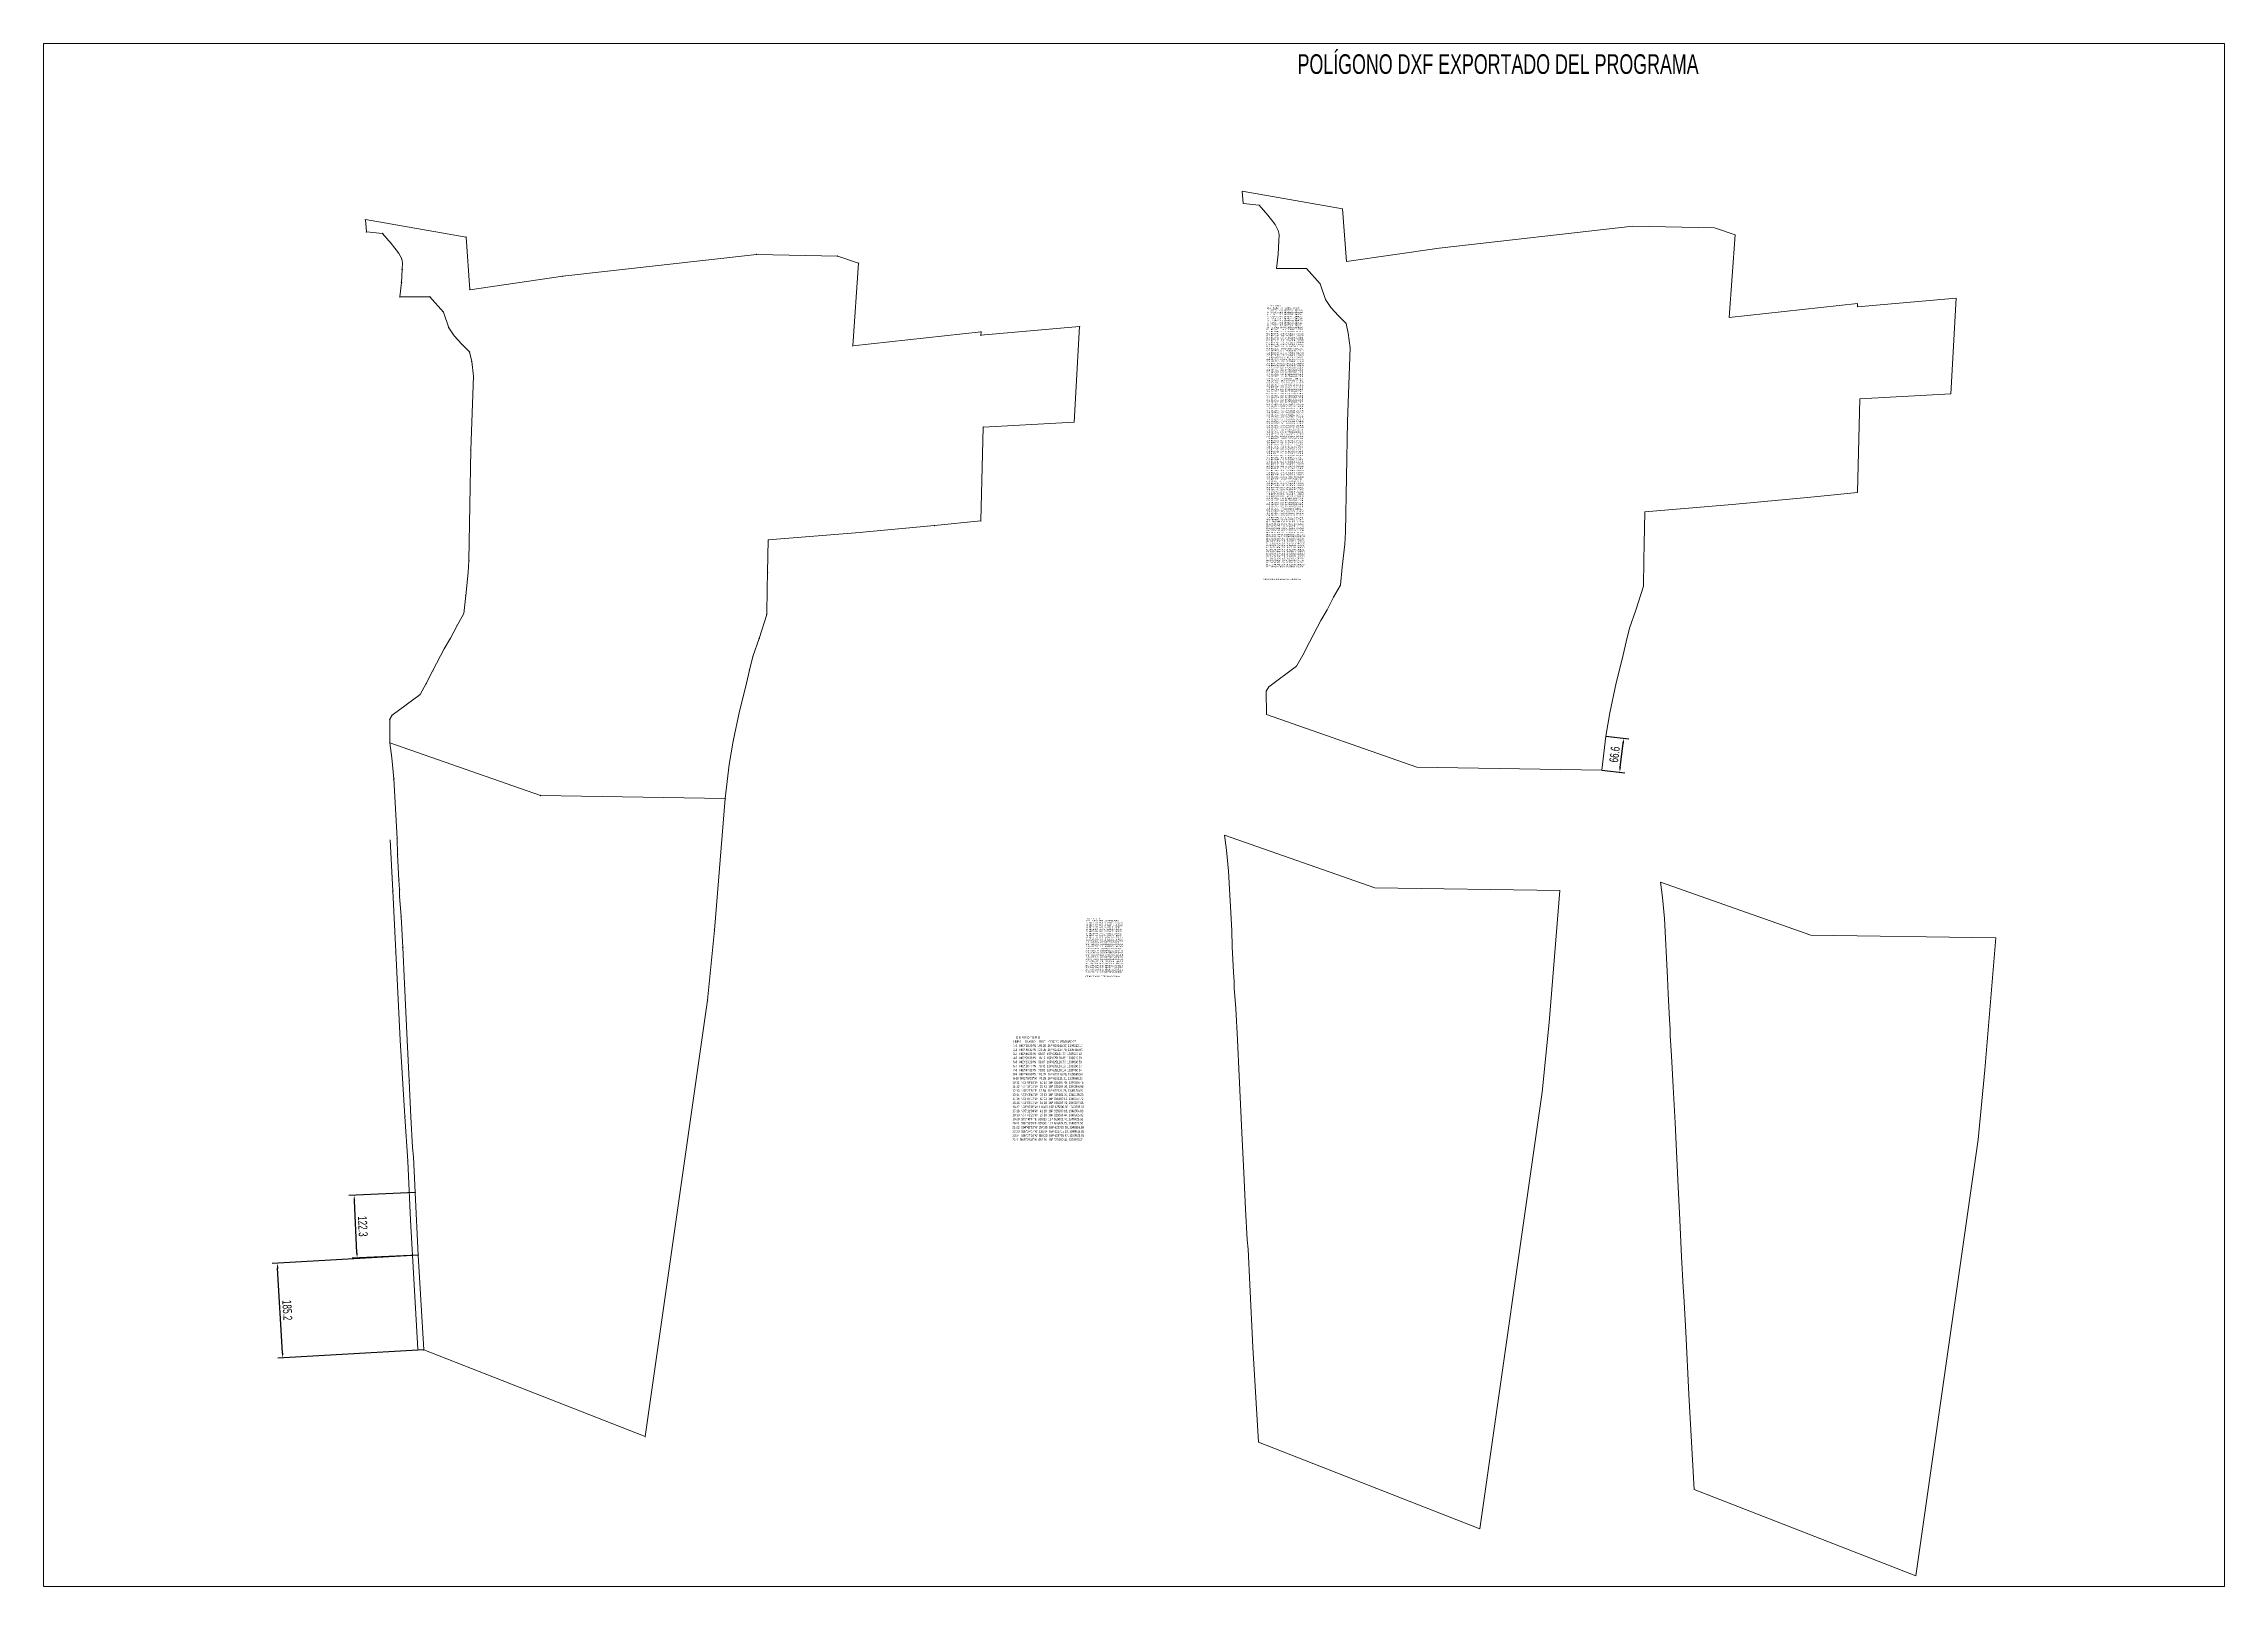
# Paper-space layout 'Layout1' of a CAD drawing. Header units: millimetres. Extents: x 30 to 267, y 21 to 189.
# The model-space entities are those that its viewports show. They can reach past a viewport. Long polylines and large blocks are cut down to what shows.
import ezdxf
from ezdxf.enums import TextEntityAlignment as Align

# ---------------------------------------------------------------- set-up
doc = ezdxf.new("R2010")
doc.units = ezdxf.units.MM
doc.header["$PDMODE"] = 3
doc.header["$PDSIZE"] = 0.2
doc.layers.get('0').update_dxf_attribs({"color": 1, "linetype": 'CONTINUOUS', "lineweight": 100})
doc.layers.get('Defpoints').update_dxf_attribs({"linetype": 'CONTINUOUS'})
doc.layers.add('Point', color=5, linetype='CONTINUOUS', lineweight=100)
doc.layers.add('Point_Name', color=1, linetype='CONTINUOUS', lineweight=100)
doc.styles.get("Standard").update_dxf_attribs({"font": 'arial.ttf', "width": 0.65})
doc.dimstyles.new('ISO-25', dxfattribs={"dimtxt": 2.5, "dimasz": 2.5, "dimexe": 1.25, "dimexo": 0.625, "dimtad": 1, "dimtxsty": 'Standard', "dimcen": 2.5, "dimadec": 0, "dimazin": 0, "dimtfac": 1, "dimtmove": 0, "dimatfit": 3, "dimfxl": 1, "dimarcsym": 0})

# ---------------------------------------------------------------- blocks, each defined once
blk = doc.blocks.new('*D1')
at = {"color": 6, "lineweight": -2, "transparency": 16777216}
for p, q in [((625137.6, 1339427), (624853, 1339410.5)), ((624873.1, 1339236.2), (624863.5, 1339401.1)), ((625148.3, 1339242.1), (624863.6, 1339225.7))]:
    blk.add_line(p, q, dxfattribs=at)
at = {"color": 6, "lineweight": 0, "transparency": 16777216}
for points in [[(624865.2, 1339401.2), (624861.9, 1339401), (624862.9, 1339411.1)], [(624874.7, 1339236.3), (624871.4, 1339236.1), (624873.6, 1339226.2)]]:
    blk.add_solid(points, dxfattribs=at)
at = {"layer": 'Defpoints', "color": 0, "lineweight": 0, "transparency": 16777216}
for p in [(625137.7, 1339427), (624862.9, 1339411.1), (625148.4, 1339242.1)]:
    blk.add_point(p, dxfattribs=at)
at = {"color": 3, "lineweight": 0, "transparency": 16777216, "insert": (624882.2, 1339319.5), "char_height": 17.5, "attachment_point": 5, "rotation": 273.3058}
blk.add_mtext('185.2', dxfattribs=at)
blk = doc.blocks.new('*D2')
at = {"color": 6, "lineweight": -2, "transparency": 16777216}
for p, q in [((625131.6, 1339549.1), (625002.6, 1339542.8)), ((625018.1, 1339431.1), (625013.1, 1339533.3)), ((625137.6, 1339427), (625008.6, 1339420.7))]:
    blk.add_line(p, q, dxfattribs=at)
at = {"color": 6, "lineweight": 0, "transparency": 16777216}
for points in [[(625014.8, 1339533.4), (625011.4, 1339533.2), (625012.6, 1339543.3)], [(625019.8, 1339431.2), (625016.4, 1339431.1), (625018.6, 1339421.1)]]:
    blk.add_solid(points, dxfattribs=at)
at = {"layer": 'Defpoints', "color": 0, "lineweight": 0, "transparency": 16777216}
for p in [(625131.7, 1339549.1, 34.8), (625012.6, 1339543.3), (625137.7, 1339427, 35.4)]:
    blk.add_point(p, dxfattribs=at)
at = {"color": 3, "lineweight": 0, "transparency": 16777216, "insert": (625029.5, 1339482.9), "char_height": 17.5, "attachment_point": 5, "rotation": 272.809}
blk.add_mtext('122.3', dxfattribs=at)
blk = doc.blocks.new('*D3')
at = {"color": 6, "lineweight": -2, "transparency": 16777216}
for p, q in [((627453.7, 1340438.2), (627498.2, 1340432.8)), ((627481.5, 1340377.8), (627487.1, 1340424.1)), ((627445.7, 1340372), (627490.2, 1340366.7))]:
    blk.add_line(p, q, dxfattribs=at)
at = {"color": 6, "lineweight": 0, "transparency": 16777216}
for points in [[(627485.4, 1340424.3), (627488.7, 1340423.9), (627488.3, 1340434)], [(627479.8, 1340378), (627483.1, 1340377.6), (627480.3, 1340367.9)]]:
    blk.add_solid(points, dxfattribs=at)
at = {"layer": 'Defpoints', "color": 0, "lineweight": 0, "transparency": 16777216}
for p in [(627453.6, 1340438.2), (627488.3, 1340434), (627445.6, 1340372.1)]:
    blk.add_point(p, dxfattribs=at)
at = {"color": 3, "lineweight": 0, "transparency": 16777216, "insert": (627470.4, 1340402.6), "char_height": 17.5, "attachment_point": 5, "rotation": 83.1326}
blk.add_mtext('66.6', dxfattribs=at)

msp = doc.modelspace()

# ---------------------------------------------------------------- linework, layer by layer
at = {"color": 3, "lineweight": 0}
msp.add_lwpolyline([(627445.63, 1340372.06), (627453.6, 1340438.21), (627461.28, 1340483.68), (627473.34, 1340542.17), (627485.07, 1340588.29), (627492.76, 1340622.15), (627499.71, 1340648.58), (627511.8, 1340683.99), (627526.6, 1340730.7), (627527.47, 1340781.1), (627528.21, 1340812.53), (627529.47, 1340875.75), (627699.56, 1340889.6), (627853.41, 1340903.78), (627944.24, 1340913.07), (627948.85, 1341095.6), (628125.98, 1341105.35), (628136.69, 1341291.57), (627944.12, 1341274.68), (627944.39, 1341281.34), (627694.15, 1341254.2), (627705.38, 1341415.48), (627665.03, 1341428.98), (627506.32, 1341432.45), (627128.7, 1341389.63), (626947.57, 1341363.52), (626940.17, 1341466.17), (626744.23, 1341500.16), (626745.95, 1341476.17), (626777.5, 1341473.23), (626794.35, 1341453.53), (626808.31, 1341435.22), (626814.74, 1341423.42), (626816.13, 1341415.8), (626815.55, 1341402.75), (626814.24, 1341377.29), (626810.95, 1341349.59), (626869.91, 1341349.93), (626896.56, 1341319.64), (626906.63, 1341289.4), (626917.23, 1341273.42), (626931.94, 1341257.11), (626946.99, 1341242.16), (626951.25, 1341223.44), (626954.55, 1341195.02), (626949.35, 1341051.25), (626945.89, 1340835.52), (626944.51, 1340812.43), (626939.48, 1340767.36), (626935.76, 1340732.34), (626922.67, 1340709.12), (626909.81, 1340684.28), (626897.53, 1340663.62), (626875.63, 1340621.26), (626862.76, 1340595.82), (626850.46, 1340574.64), (626796.21, 1340534.49), (626791.32, 1340526.19), (626791.81, 1340480.5), (627085.1, 1340377.67), (627445.63, 1340372.06), (627445.63, 1340372.06), (627453.6, 1340438.21), (627461.28, 1340483.68), (627473.34, 1340542.17), (627485.07, 1340588.29), (627492.76, 1340622.15), (627499.71, 1340648.58), (627511.8, 1340683.99), (627526.6, 1340730.7), (627527.47, 1340781.1), (627528.21, 1340812.53), (627529.47, 1340875.75), (627699.56, 1340889.6), (627853.41, 1340903.78), (627944.24, 1340913.07), (627948.85, 1341095.6), (628125.98, 1341105.35), (628136.69, 1341291.57), (627944.12, 1341274.68), (627944.39, 1341281.34), (627694.15, 1341254.2), (627705.38, 1341415.48), (627665.03, 1341428.98), (627506.32, 1341432.45), (627128.7, 1341389.63), (626947.57, 1341363.52), (626940.17, 1341466.17), (626744.23, 1341500.16), (626745.95, 1341476.17), (626777.5, 1341473.23), (626794.35, 1341453.53), (626808.31, 1341435.22), (626814.74, 1341423.42), (626816.13, 1341415.8), (626815.55, 1341402.75), (626814.24, 1341377.29), (626810.95, 1341349.59), (626869.91, 1341349.93), (626896.56, 1341319.64), (626906.63, 1341289.4), (626917.23, 1341273.42), (626931.94, 1341257.11), (626946.99, 1341242.16), (626951.25, 1341223.44), (626954.55, 1341195.02), (626949.35, 1341051.25), (626945.89, 1340835.52), (626944.51, 1340812.43), (626939.48, 1340767.36), (626935.76, 1340732.34), (626922.67, 1340709.12), (626909.81, 1340684.28), (626897.53, 1340663.62), (626875.63, 1340621.26), (626862.76, 1340595.82), (626850.46, 1340574.64), (626796.21, 1340534.49), (626791.32, 1340526.19), (626791.81, 1340480.5), (627085.1, 1340377.67), (627445.63, 1340372.06)], close=True, dxfattribs=at)
for points, elevation in [([(625736.28, 1340316.89), (625744.25, 1340383.04), (625751.92, 1340428.51), (625763.99, 1340487), (625775.72, 1340533.12), (625783.41, 1340566.98), (625790.36, 1340593.41), (625802.45, 1340628.81), (625817.25, 1340675.53), (625818.12, 1340725.93), (625818.86, 1340757.36), (625820.12, 1340820.58), (625990.21, 1340834.42), (626144.06, 1340848.61), (626234.89, 1340857.9), (626239.49, 1341040.43), (626416.63, 1341050.18), (626427.34, 1341236.4), (626234.77, 1341219.51), (626235.04, 1341226.16), (625984.8, 1341199.03), (625996.03, 1341360.31), (625955.68, 1341373.81), (625796.97, 1341377.28), (625419.35, 1341334.46), (625238.22, 1341308.35), (625230.82, 1341411), (625034.88, 1341444.99), (625036.59, 1341420.99), (625068.15, 1341418.06), (625085, 1341398.36), (625098.96, 1341380.05), (625105.38, 1341368.25), (625106.78, 1341360.63), (625106.2, 1341347.58), (625104.88, 1341322.12), (625101.59, 1341294.42), (625160.56, 1341294.76), (625187.2, 1341264.47), (625197.28, 1341234.23), (625207.88, 1341218.25), (625222.59, 1341201.94), (625237.64, 1341186.99), (625241.9, 1341168.27), (625245.19, 1341139.85), (625240, 1340996.08), (625236.54, 1340780.35), (625235.16, 1340757.26), (625230.13, 1340712.18), (625226.41, 1340677.17), (625213.31, 1340653.95), (625200.46, 1340629.11), (625188.18, 1340608.45), (625166.28, 1340566.09), (625153.41, 1340540.65), (625141.11, 1340519.47), (625086.86, 1340479.32), (625081.97, 1340471.02), (625082.45, 1340425.33), (625375.75, 1340322.5), (625736.28, 1340316.89)], 35.4), ([(625082.45, 1340425.33), (625375.75, 1340322.5)], 35.24), ([(625082.88, 1340236.13), (625088.1, 1340136.56), (625093.75, 1340017.6), (625102.51, 1339845.59), (625111.77, 1339696.77), (625117.15, 1339610.18), (625122.69, 1339494.97), (625136.86, 1339243.42)], 35.42)]:
    msp.add_lwpolyline(points, dxfattribs=dict(at, elevation=elevation))
at = {"color": 5, "lineweight": 0, "elevation": 35.42}
msp.add_lwpolyline([(625148.37, 1339242.1), (625137.7, 1339426.99), (625131.7, 1339549.12), (625128.35, 1339618.39), (625126.73, 1339636.5), (625123.19, 1339696.27), (625120.14, 1339766.63), (625116.29, 1339845.59), (625111.11, 1339956.25), (625107.49, 1340026.45), (625104.2, 1340086.98), (625101.26, 1340126.69), (625101.34, 1340139.23), (625100.11, 1340157.72), (625097.39, 1340207.65), (625096.34, 1340238.91), (625090.16, 1340354.83), (625086.44, 1340395.92), (625082.45, 1340425.33), (625375.75, 1340322.5), (625736.28, 1340316.89), (625715.13, 1340059.91), (625701.87, 1339923.91), (625580.44, 1339073.31), (625148.37, 1339242.1)], dxfattribs=at)
at = {"color": 2, "lineweight": 0}
for points in [[(626775.85, 1339062.32), (626765.17, 1339247.21), (626759.18, 1339369.33), (626755.82, 1339438.6), (626754.2, 1339456.72), (626750.66, 1339516.49), (626747.62, 1339586.85), (626743.76, 1339665.81), (626738.58, 1339776.47), (626734.97, 1339846.67), (626731.68, 1339907.2), (626728.73, 1339946.9), (626728.81, 1339959.44), (626727.59, 1339977.93), (626724.87, 1340027.87), (626723.82, 1340059.13), (626717.64, 1340175.04), (626713.91, 1340216.13), (626709.93, 1340245.55), (627003.22, 1340142.72), (627363.76, 1340137.11), (627342.6, 1339880.12), (627329.34, 1339744.13), (627207.91, 1338893.53)], [(627625.81, 1338970.21), (627615.13, 1339155.1), (627609.14, 1339277.22), (627605.78, 1339346.49), (627604.16, 1339364.61), (627600.62, 1339424.38), (627597.57, 1339494.74), (627593.72, 1339573.7), (627588.54, 1339684.36), (627584.92, 1339754.56), (627581.63, 1339815.09), (627578.69, 1339854.79), (627578.77, 1339867.33), (627577.55, 1339885.82), (627574.83, 1339935.76), (627573.78, 1339967.02), (627567.6, 1340082.93), (627563.87, 1340124.02), (627559.89, 1340153.44), (627853.18, 1340050.61), (628213.71, 1340045), (628192.56, 1339788.01), (628179.3, 1339652.02), (628057.87, 1338801.42)]]:
    msp.add_lwpolyline(points, close=True, dxfattribs=at)
at = {"layer": 'Point'}
for p in [(625034.88, 1341444.99, 39.56), (625036.59, 1341420.99, 40.31), (625068.15, 1341418.06, 39.78), (625085, 1341398.36, 39.97), (625098.96, 1341380.05, 40.31), (625230.82, 1341411, 39.63), (625796.97, 1341377.28, 42.18), (625105.38, 1341368.25, 39.87), (625106.2, 1341347.58, 39.99), (625106.78, 1341360.63, 39.97), (625419.35, 1341334.46, 41.97), (625955.68, 1341373.81, 41.91), (625996.03, 1341360.31, 42.21), (625101.59, 1341294.42, 36.22), (625104.88, 1341322.12, 40.02), (625160.56, 1341294.76, 38.55), (625238.22, 1341308.35, 39.57), (625187.2, 1341264.47, 36.71), (625197.28, 1341234.23, 37.29), (625207.88, 1341218.25, 37.02), (626234.77, 1341219.51, 41.26), (626235.04, 1341226.16, 40.87), (626427.34, 1341236.4, 40.95), (625222.59, 1341201.94, 38.36), (625237.64, 1341186.99, 39.43), (625241.9, 1341168.27, 39.66), (625984.8, 1341199.03, 42.32), (625245.19, 1341139.85, 40.69), (626416.63, 1341050.18, 39.37), (625240, 1340996.08, 40.18), (625990.21, 1340834.42, 38.04), (626144.06, 1340848.61, 38.62), (626234.89, 1340857.9, 37.58), (625236.54, 1340780.35, 40.23), (625820.12, 1340820.58, 39.74), (625235.16, 1340757.26, 39.91), (625818.86, 1340757.36, 35.92), (625230.13, 1340712.18, 38.24), (625818.12, 1340725.93, 36.46), (625213.31, 1340653.95, 36.62), (625226.41, 1340677.17, 36.36), (625817.25, 1340675.53, 36.64), (625200.46, 1340629.11, 36.64), (625802.45, 1340628.81, 37.45), (625188.18, 1340608.45, 37.94), (625790.36, 1340593.41, 36.94), (625153.41, 1340540.65, 35.5), (625166.28, 1340566.09, 38.43), (625775.72, 1340533.12, 36.15), (625783.41, 1340566.98, 36.56), (625141.11, 1340519.47, 36.2), (625763.99, 1340487, 37.38), (625081.97, 1340471.02, 34.96), (625086.86, 1340479.32, 34.6), (625082.45, 1340425.33, 35.24), (625751.92, 1340428.51, 36.83), (625086.44, 1340395.92, 35.75), (625090.16, 1340354.83, 36), (625744.25, 1340383.04, 35.22), (625375.75, 1340322.5, 36.56), (625736.28, 1340316.89, 35.4), (625082.88, 1340236.13, 35.65), (625096.34, 1340238.91, 35.3), (625097.39, 1340207.4, 35.96), (625100.11, 1340157.72, 35.47), (625088.1, 1340136.56, 35.46), (625101.26, 1340126.69, 35.27), (625101.34, 1340139.23, 35.56), (625104.2, 1340086.98, 34.69), (625715.13, 1340059.91, 35.39), (625093.75, 1340017.6, 35.61), (625107.49, 1340026.45, 35.5), (625111.11, 1339956.25, 35.5), (625113.5, 1339905.5, 35.29), (625701.87, 1339923.91, 34.26), (625102.51, 1339845.59, 35.32), (625116.29, 1339845.59, 35.13), (625120.14, 1339766.63, 34.79), (625111.77, 1339696.77, 35.9), (625123.19, 1339696.27, 36.74), (625126.73, 1339636.5, 34.96), (625117.15, 1339610.18, 34.59), (625128.35, 1339618.39, 35.07), (625131.7, 1339549.12, 34.79), (625122.69, 1339494.97, 34.7), (625137.7, 1339426.99, 35.96), (625148.37, 1339242.1, 35.42)]:
    msp.add_point(p, dxfattribs=at)
at = {"layer": 'Point', "color": 3}
msp.add_point((626239.49, 1341040.43, 38.61), dxfattribs=at)
at = {"layer": 'Point', "color": 5}
msp.add_point((625580.44, 1339073.31, 33.2), dxfattribs=at)

# ---------------------------------------------------------------- texts
at = {"color": 2, "lineweight": 0, "width": 0.65}
msp.add_text('1', height=1, rotation=90, dxfattribs=at).set_placement((627445.53, 1340373.09), align=Align.BOTTOM_RIGHT)
for p in [(625148.83, 1339242.99), (625148.83, 1339242.99), (626776.31, 1339063.21)]:
    msp.add_text('1', height=1, rotation=90, dxfattribs=at).set_placement(p, align=Align.BOTTOM_LEFT)
at = {"color": 2, "lineweight": 0, "insert": (626852.32, 1341767.24), "char_height": 38.2702, "attachment_point": 1}
msp.add_mtext_dynamic_manual_height_columns('POLÍGONO DXF EXPORTADO DEL PROGRAMA ', width=819.0694, gutter_width=191.35, heights=[0], dxfattribs=at)
at = {"color": 3, "lineweight": 0, "char_height": 2.5, "width": 61.4844, "attachment_point": 1}
for s, insert in [('      D E R R O T E R O\\P  LINEA     RUMBO     DIST    COORD UTM NAD 27\\P  1-2   N06°52\'03"E   66.63  16P 625736.28, 1340316.89\\P  2-3   N09°34\'57"E   46.11  16P 625744.25, 1340383.04\\P  3-4   N11°39\'15"E   59.72  16P 625751.93, 1340428.51\\P  4-5   N14°16\'30"E   47.59  16P 625763.99, 1340487.00\\P  5-6   N12°47\'33"E   34.73  16P 625775.72, 1340533.12\\P  6-7   N14°43\'53"E   27.33  16P 625783.41, 1340566.98\\P  7-8   N18°50\'57"E   37.41  16P 625790.36, 1340593.41\\P  8-9   N17°35\'07"E   49.01  16P 625802.45, 1340628.81\\P  9-10  N00°59\'16"E   50.40  16P 625817.25, 1340675.53\\P 10-11  N01°20\'15"E   31.44  16P 625818.12, 1340725.93\\P 11-12  N01°08\'34"E   63.23  16P 625818.86, 1340757.36\\P 12-13  N85°20\'44"E  170.65  16P 625820.12, 1340820.58\\P 13-14  N84°43\'59"E  154.50  16P 625990.21, 1340834.42\\P 14-15  N84°09\'39"E   91.30  16P 626144.06, 1340848.61\\P 15-16  N01°26\'46"E  182.60  16P 626234.89, 1340857.90\\P 16-17  N86°51\'05"E  177.40  16P 626239.49, 1341040.43\\P 17-18  N03°17\'29"E  186.53  16P 626416.63, 1341050.18\\P 18-19  S84°59\'13"W  193.31  16P 626427.34, 1341236.40\\P 19-20  N02°18\'23"E    6.66  16P 626234.77, 1341219.51\\P 20-21  S83°48\'41"W  251.71  16P 626235.04, 1341226.16\\P 21-22  N03°58\'58"E  161.67  16P 625984.80, 1341199.03\\P 22-23  N71°29\'58"W   42.55  16P 625996.03, 1341360.31\\P 23-24  N88°44\'48"W  158.74  16P 625955.68, 1341373.81\\P 24-25  S83°31\'48"W  380.05  16P 625796.97, 1341377.28\\P 25-26  S81°47\'54"W  183.00  16P 625419.35, 1341334.46\\P 26-27  N04°07\'26"W  102.92  16P 625238.22, 1341308.35\\P 27-28  N80°09\'34"W  198.87  16P 625230.82, 1341411.00\\P 28-29  S04°03\'00"E   24.06  16P 625034.88, 1341444.99\\P 29-30  S84°41\'35"E   31.69  16P 625036.59, 1341420.99\\P 30-31  S40°32\'05"E   25.93  16P 625068.15, 1341418.06\\P 31-32  S37°20\'02"E   23.02  16P 625085.00, 1341398.36\\P 32-33  S28°33\'57"E   13.44  16P 625098.96, 1341380.05\\P 33-34  S10°23\'36"E    7.75  16P 625105.39, 1341368.25\\P 34-35  S02°34\'33"W   13.06  16P 625106.78, 1341360.63\\P 35-36  S02°56\'59"W   25.49  16P 625106.20, 1341347.58\\P 36-37  S06°46\'24"W   27.89  16P 625104.88, 1341322.12\\P 37-38  N89°40\'14"E   58.96  16P 625101.59, 1341294.42\\P 38-39  S41°20\'14"E   40.34  16P 625160.56, 1341294.76\\P 39-40  S18°25\'54"E   31.87  16P 625187.20, 1341264.47\\P 40-41  S33°32\'51"E   19.18  16P 625197.28, 1341234.23\\P 41-42  S42°02\'17"E   21.96  16P 625207.88, 1341218.25\\P 42-43  S45°11\'34"E   21.22  16P 625222.59, 1341201.94\\P 43-44  S12°49\'44"E   19.20  16P 625237.64, 1341186.99\\P 44-45  S06°36\'40"E   28.61  16P 625241.90, 1341168.27\\P 45-46  S02°04\'04"W  143.86  16P 625245.19, 1341139.85\\P 46-47  S00°55\'11"W  215.76  16P 625240.00, 1340996.08\\P 47-48  S03°25\'04"W   23.13  16P 625236.54, 1340780.35\\P 48-49  S06°22\'08"W   45.35  16P 625235.16, 1340757.26\\P 49-50  S06°03\'37"W   35.21  16P 625230.13, 1340712.18\\P 50-51  S29°25\'42"W   26.66  16P 625226.41, 1340677.17\\P 51-52  S27°22\'06"W   27.97  16P 625213.31, 1340653.95\\P 52-53  S30°42\'58"W   24.03  16P 625200.46, 1340629.11\\P 53-54  S27°19\'56"W   47.69  16P 625188.18, 1340608.45\\P 54-55  S26°50\'50"W   28.51  16P 625166.28, 1340566.09\\P 55-56  S30°08\'59"W   24.49  16P 625153.41, 1340540.65\\P 56-57  S53°29\'33"W   67.49  16P 625141.11, 1340519.47\\P 57-58  S30°31\'05"W    9.63  16P 625086.86, 1340479.32\\P 58-59  S00°36\'39"E   45.69  16P 625081.97, 1340471.02\\P 59-60  S70°40\'44"E  310.80  16P 625082.46, 1340425.33\\P 60-61  S89°06\'30"E  360.58  16P 625375.75, 1340322.50\\P 61-62  N90°00\'00"E    0.00  16P 625736.28, 1340316.89\\P 62-63  N06°52\'03"E   66.63  16P 625736.28, 1340316.89\\P 63-64  N09°34\'57"E   46.11  16P 625744.25, 1340383.04\\P 64-65  N11°39\'15"E   59.72  16P 625751.93, 1340428.51\\P 65-66  N14°16\'30"E   47.59  16P 625763.99, 1340487.00\\P 66-67  N12°47\'33"E   34.73  16P 625775.72, 1340533.12\\P 67-68  N14°43\'53"E   27.33  16P 625783.41, 1340566.98\\P 68-69  N18°50\'57"E   37.41  16P 625790.36, 1340593.41\\P 69-70  N17°35\'07"E   49.01  16P 625802.45, 1340628.81\\P 70-71  N00°59\'16"E   50.40  16P 625817.25, 1340675.53\\P 71-72  N01°20\'15"E   31.44  16P 625818.12, 1340725.93\\P 72-73  N01°08\'34"E   63.23  16P 625818.86, 1340757.36\\P 73-74  N85°20\'44"E  170.65  16P 625820.12, 1340820.58\\P 74-75  N84°43\'59"E  154.50  16P 625990.21, 1340834.42\\P 75-76  N84°09\'39"E   91.30  16P 626144.06, 1340848.61\\P 76-77  N01°26\'46"E  182.60  16P 626234.89, 1340857.90\\P 77-78  N86°51\'05"E  177.40  16P 626239.49, 1341040.43\\P 78-79  N03°17\'29"E  186.53  16P 626416.63, 1341050.18\\P 79-80  S84°59\'13"W  193.31  16P 626427.34, 1341236.40\\P 80-81  N02°18\'23"E    6.66  16P 626234.77, 1341219.51\\P 81-82  S83°48\'41"W  251.71  16P 626235.04, 1341226.16\\P 82-83  N03°58\'58"E  161.67  16P 625984.80, 1341199.03\\P 83-84  N71°29\'58"W   42.55  16P 625996.03, 1341360.31\\P 84-85  N88°44\'48"W  158.74  16P 625955.68, 1341373.81\\P 85-86  S83°31\'48"W  380.05  16P 625796.97, 1341377.28\\P 86-87  S81°47\'54"W  183.00  16P 625419.35, 1341334.46\\P 87-88  N04°07\'26"W  102.92  16P 625238.22, 1341308.35\\P 88-89  N80°09\'34"W  198.87  16P 625230.82, 1341411.00\\P 89-90  S04°03\'00"E   24.06  16P 625034.88, 1341444.99\\P 90-91  S84°41\'35"E   31.69  16P 625036.59, 1341420.99\\P 91-92  S40°32\'05"E   25.93  16P 625068.15, 1341418.06\\P 92-93  S37°20\'02"E   23.02  16P 625085.00, 1341398.36\\P 93-94  S28°33\'57"E   13.44  16P 625098.96, 1341380.05\\P 94-95  S10°23\'36"E    7.75  16P 625105.39, 1341368.25\\P 95-96  S02°34\'33"W   13.06  16P 625106.78, 1341360.63\\P 96-97  S02°56\'59"W   25.49  16P 625106.20, 1341347.58\\P 97-98  S06°46\'24"W   27.89  16P 625104.88, 1341322.12\\P 98-99  N89°40\'14"E   58.96  16P 625101.59, 1341294.42\\P 99-100 S41°20\'14"E   40.34  16P 625160.56, 1341294.76\\P100-101 S18°25\'54"E   31.87  16P 625187.20, 1341264.47\\P101-102 S33°32\'51"E   19.18  16P 625197.28, 1341234.23\\P102-103 S42°02\'17"E   21.96  16P 625207.88, 1341218.25\\P103-104 S45°11\'34"E   21.22  16P 625222.59, 1341201.94\\P104-105 S12°49\'44"E   19.20  16P 625237.64, 1341186.99\\P105-106 S06°36\'40"E   28.61  16P 625241.90, 1341168.27\\P106-107 S02°04\'04"W  143.86  16P 625245.19, 1341139.85\\P107-108 S00°55\'11"W  215.76  16P 625240.00, 1340996.08\\P108-109 S03°25\'04"W   23.13  16P 625236.54, 1340780.35\\P109-110 S06°22\'08"W   45.35  16P 625235.16, 1340757.26\\P110-111 S06°03\'37"W   35.21  16P 625230.13, 1340712.18\\P111-112 S29°25\'42"W   26.66  16P 625226.41, 1340677.17\\P112-113 S27°22\'06"W   27.97  16P 625213.31, 1340653.95\\P113-114 S30°42\'58"W   24.03  16P 625200.46, 1340629.11\\P114-115 S27°19\'56"W   47.69  16P 625188.18, 1340608.45\\P115-116 S26°50\'50"W   28.51  16P 625166.28, 1340566.09\\P116-117 S30°08\'59"W   24.49  16P 625153.41, 1340540.65\\P117-118 S53°29\'33"W   67.49  16P 625141.11, 1340519.47\\P118-119 S30°31\'05"W    9.63  16P 625086.86, 1340479.32\\P119-120 S00°36\'39"E   45.69  16P 625081.97, 1340471.02\\P120-121 S70°40\'44"E  310.80  16P 625082.46, 1340425.33\\P121-1   S89°06\'30"E  360.58  16P 625375.75, 1340322.50\\P', (626790.77, 1341278.16)), ('1,683,920.8125 m² 2,388,498.4557 Vrs² = 238.8498 Mzns.', (626785.49, 1340745.25))]:
    msp.add_mtext(s, dxfattribs=dict(at, insert=insert))
at = {"color": 2, "lineweight": 0, "attachment_point": 1}
for s, insert, char_height, width in [('      D E R R O T E R O\\P  LINEA     RUMBO     DIST    COORD UTM NAD 27\\P  1-2   N03°18\'20"W  185.20  16P 625148.37, 1339242.10\\P  2-3   N02°48\'32"W  122.28  16P 625137.70, 1339426.99\\P  3-4   N02°46\'23"W   69.35  16P 625131.70, 1339549.12\\P  4-5   N05°06\'36"W   18.19  16P 625128.35, 1339618.39\\P  5-6   N03°23\'29"W   59.87  16P 625126.73, 1339636.50\\P  6-7   N02°28\'47"W   70.43  16P 625123.19, 1339696.27\\P  7-8   N02°47\'32"W   79.05  16P 625120.14, 1339766.64\\P  8-9   N02°40\'50"W  110.78  16P 625116.29, 1339845.59\\P  9-10  N02°56\'53"W   70.29  16P 625111.11, 1339956.26\\P 10-11  N03°06\'51"W   60.62  16P 625107.49, 1340026.45\\P 11-12  N04°14\'15"W   39.81  16P 625104.20, 1340086.98\\P 12-13  N00°21\'56"E   12.54  16P 625101.26, 1340126.69\\P 13-14  N03°46\'49"W   18.53  16P 625101.34, 1340139.23\\P 14-15  N03°07\'13"W   50.01  16P 625100.12, 1340157.72\\P 15-16  N01°55\'13"W   31.28  16P 625097.39, 1340207.65\\P 16-17  N03°03\'08"W  116.08  16P 625096.35, 1340238.91\\P 17-18  N05°11\'04"W   41.26  16P 625090.16, 1340354.83\\P 18-19  N07°42\'25"W   29.69  16P 625086.44, 1340395.92\\P 19-20  S70°40\'44"E  310.80  16P 625082.46, 1340425.33\\P 20-21  S89°06\'30"E  360.58  16P 625375.75, 1340322.50\\P 21-22  S04°42\'23"W  257.85  16P 625736.28, 1340316.89\\P 22-23  S05°34\'07"W  136.64  16P 625715.13, 1340059.91\\P 23-24  S08°07\'28"W  859.23  16P 625701.87, 1339923.91\\P 24-1   N68°39\'41"W  463.86  16P 625580.44, 1339073.31\\P', (626438.13, 1340083.94), 2.5, 62.0547), ('655,049.3105 m² 929,131.7352 Vrs² = 92.9132 Mzns.', (626439.1, 1339971.22), 2.5, 56.3528), ('      D E R R O T E R O\\P  LINEA     RUMBO     DIST    COORD UTM NAD 27\\P  1-2   N03°18\'20"W  185.20  16P 625148.37, 1339242.10\\P  2-3   N02°48\'32"W  122.28  16P 625137.70, 1339426.99\\P  3-4   N02°46\'23"W   69.35  16P 625131.70, 1339549.12\\P  4-5   N05°06\'36"W   18.19  16P 625128.35, 1339618.39\\P  5-6   N03°23\'29"W   59.87  16P 625126.73, 1339636.50\\P  6-7   N02°28\'47"W   70.43  16P 625123.19, 1339696.27\\P  7-8   N02°47\'32"W   79.05  16P 625120.14, 1339766.64\\P  8-9   N02°40\'50"W  110.78  16P 625116.29, 1339845.59\\P  9-10  N02°56\'53"W   70.29  16P 625111.11, 1339956.26\\P 10-11  N03°06\'51"W   60.62  16P 625107.49, 1340026.45\\P 11-12  N04°14\'15"W   39.81  16P 625104.20, 1340086.98\\P 12-13  N00°21\'56"E   12.54  16P 625101.26, 1340126.69\\P 13-14  N03°46\'49"W   18.53  16P 625101.34, 1340139.23\\P 14-15  N03°07\'13"W   50.01  16P 625100.12, 1340157.72\\P 15-16  N01°55\'13"W   31.28  16P 625097.39, 1340207.65\\P 16-17  N03°03\'08"W  116.08  16P 625096.35, 1340238.91\\P 17-18  N05°11\'04"W   41.26  16P 625090.16, 1340354.83\\P 18-19  N07°42\'25"W   29.69  16P 625086.44, 1340395.92\\P 19-20  S70°40\'44"E  310.80  16P 625082.46, 1340425.33\\P 20-21  S89°06\'30"E  360.58  16P 625375.75, 1340322.50\\P 21-22  S04°42\'23"W  257.85  16P 625736.28, 1340316.89\\P 22-23  S05°34\'07"W  136.64  16P 625715.13, 1340059.91\\P 23-24  S08°07\'28"W  859.23  16P 625701.87, 1339923.91\\P 24-1   N68°39\'41"W  463.86  16P 625580.44, 1339073.31\\P', (626294.71, 1339853.28), 4.7727, 118.4672)]:
    msp.add_mtext(s, dxfattribs=dict(at, insert=insert, char_height=char_height, width=width))
at = {"layer": 'Point_Name'}
for s, p in [('p59', (625034.88, 1341445.24)), ('p60', (625036.59, 1341421.24)), ('p61', (625068.15, 1341418.31)), ('p62', (625085, 1341398.61)), ('p63', (625098.96, 1341380.3)), ('p58', (625230.82, 1341411.25)), ('p55', (625796.97, 1341377.53)), ('p64', (625105.38, 1341368.5)), ('p66', (625106.2, 1341347.83)), ('p65', (625106.78, 1341360.88)), ('p56', (625419.35, 1341334.71)), ('p54', (625955.68, 1341374.06)), ('p53', (625996.03, 1341360.56)), ('p68', (625101.59, 1341294.67)), ('p67', (625104.88, 1341322.37)), ('p69', (625160.56, 1341295.01)), ('p57', (625238.22, 1341308.6)), ('p70', (625187.2, 1341264.72)), ('p71', (625197.28, 1341234.48)), ('p72', (625207.88, 1341218.5)), ('p50', (626234.77, 1341219.76)), ('p51', (626235.04, 1341226.41)), ('p49', (626427.34, 1341236.65)), ('p73', (625222.59, 1341202.19)), ('p60', (625237.64, 1341187.24)), ('p61', (625241.9, 1341168.52)), ('p52', (625984.8, 1341199.28)), ('p62', (625245.19, 1341140.1)), ('p48', (626416.63, 1341050.43)), ('p63', (625240, 1340996.33)), ('p44', (625990.21, 1340834.67)), ('p45', (626144.06, 1340848.86)), ('p46', (626234.89, 1340858.15)), ('p64', (625236.54, 1340780.6)), ('p33', (625820.12, 1340820.83)), ('p65', (625235.16, 1340757.51)), ('p34', (625818.86, 1340757.61)), ('p66', (625230.13, 1340712.43)), ('p35', (625818.12, 1340726.18)), ('p68', (625213.31, 1340654.2)), ('p67', (625226.41, 1340677.42)), ('p36', (625817.25, 1340675.78)), ('p69', (625200.46, 1340629.36)), ('p37', (625802.45, 1340629.06)), ('p70', (625188.18, 1340608.7)), ('p39', (625783.41, 1340567.23)), ('p38', (625790.36, 1340593.66)), ('p72', (625153.41, 1340540.9)), ('p71', (625166.28, 1340566.34)), ('p40', (625775.72, 1340533.37)), ('p73', (625141.11, 1340519.72)), ('p41', (625763.99, 1340487.25)), ('p75', (625081.97, 1340471.27)), ('p74', (625086.86, 1340479.57)), ('p1', (625082.45, 1340425.58)), ('p42', (625751.92, 1340428.76)), ('p2', (625086.44, 1340396.17)), ('p3', (625090.16, 1340355.08)), ('p43', (625744.25, 1340383.29)), ('p32', (625375.75, 1340322.75)), ('p31', (625736.28, 1340317.14)), ('p5', (625082.88, 1340236.38)), ('p4', (625096.34, 1340239.16)), ('p6', (625097.39, 1340207.65)), ('p7', (625100.11, 1340157.97)), ('p9', (625088.1, 1340136.81)), ('p10', (625101.26, 1340126.94)), ('p8', (625101.34, 1340139.48)), ('p11', (625104.2, 1340087.23)), ('p30', (625715.13, 1340060.16)), ('p13', (625093.75, 1340017.85)), ('p12', (625107.49, 1340026.7)), ('p14', (625111.11, 1339956.5)), ('p15', (625113.5, 1339905.75)), ('p29', (625701.87, 1339924.16)), ('p17', (625102.51, 1339845.84)), ('p16', (625116.29, 1339845.84)), ('p18', (625120.14, 1339766.88)), ('p20', (625111.77, 1339697.02)), ('p19', (625123.19, 1339696.52)), ('p21', (625126.73, 1339636.75)), ('p23', (625117.15, 1339610.43)), ('p22', (625128.35, 1339618.64)), ('p24', (625131.7, 1339549.37)), ('p25', (625122.69, 1339495.22)), ('p26', (625137.7, 1339427.24)), ('p27', (625148.37, 1339242.35))]:
    msp.add_text(s, height=0.5, dxfattribs=at).set_placement(p)
at = {"layer": 'Point_Name', "color": 3}
msp.add_text('p47', height=0.5, dxfattribs=at).set_placement((626239.49, 1341040.68))
at = {"layer": 'Point_Name', "color": 5}
msp.add_text('p28', height=0.5, dxfattribs=at).set_placement((625580.44, 1339073.56))

# ---------------------------------------------------------------- dimensions: what is measured, and where the dimension line sits
at = {"color": 2, "lineweight": 0}
for p1, p2, distance, picture, middle in [((627445.63, 1340372.06), (627453.6, 1340438.21), -34.91, '*D3', (627470.44, 1340402.63)), ((625137.7, 1339426.99, 35.42), (625131.7, 1339549.12, 34.79), 119.24, '*D2', (625029.53, 1339482.89)), ((625148.37, 1339242.1), (625137.69, 1339426.99), 275.21, '*D1', (624882.2, 1339319.48))]:
    dim = msp.add_aligned_dim(p1=p1, p2=p2, distance=distance, dimstyle='ISO-25', override={"dimscale": 0.05, "dimtxt": 350, "dimasz": 200, "dimexe": 200, "dimexo": 2, "dimgap": 100, "dimdec": 1, "dimdsep": 46, "dimclrd": 6, "dimclre": 6, "dimclrt": 3, "dimtdec": 1}, dxfattribs=at)
    dim.commit()
    dim.dimension.update_dxf_attribs({"geometry": picture, "text_midpoint": middle})

psp = doc.layouts.get("Layout1")

# ---------------------------------------------------------------- viewports
at = {"layer": '0', "color": 2, "lineweight": 0}
psp.add_viewport(center=(148.5, 105), size=(237.6, 168), view_center_point=(626533.34, 1340284.56), view_height=3006.7437, dxfattribs=at)

doc.saveas('drawing.dxf')
